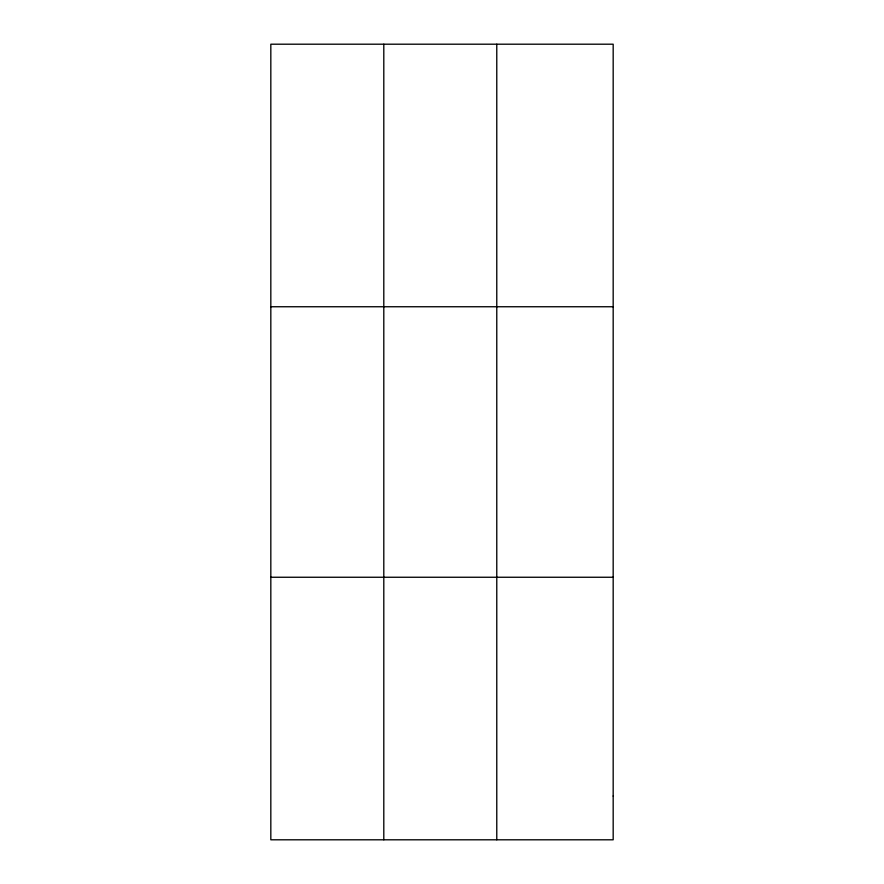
<?xml version="1.0" encoding="UTF-8"?>
<svg xmlns="http://www.w3.org/2000/svg" width="884" height="884" viewBox="0 0 884 884"><rect width="100%" height="100%" fill="white"/><g stroke="black" fill="none" stroke-linecap="round" stroke-linejoin="round"><path stroke-width="1.33" d="M383.8 839.8L383.8 44.2M496.775 839.8L496.775 44.2M270.824 306.748L613.176 306.748M270.824 577.252L613.176 577.252M613.176 796.042L613.176 839.8L270.824 839.8L270.824 44.2L613.176 44.2L613.176 796.042"/></g></svg>
